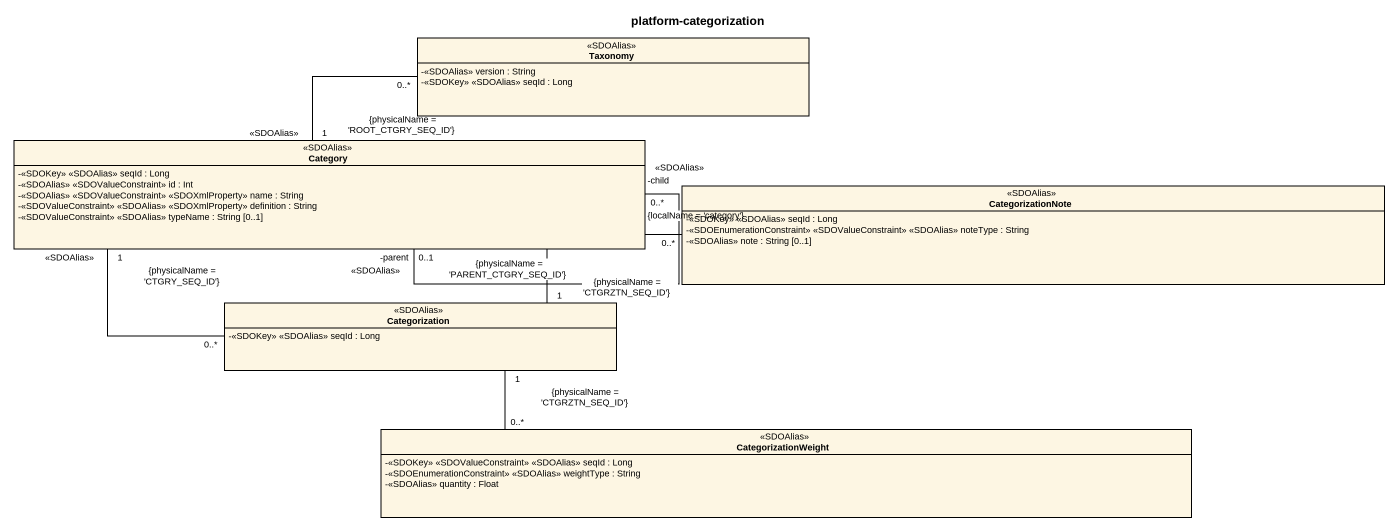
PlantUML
@startuml
title platform-categorization
hide circle
hide empty members
skinparam classAttributeIconSize 0
class Taxonomy <<SDOAlias>> {
  -<<SDOAlias>> version : String
  -<<SDOKey>> <<SDOAlias>> seqId : Long
}
class Category <<SDOAlias>> {
  -<<SDOKey>> <<SDOAlias>> seqId : Long
  -<<SDOAlias>> <<SDOValueConstraint>> id : Int
  -<<SDOAlias>> <<SDOValueConstraint>> <<SDOXmlProperty>> name : String
  -<<SDOValueConstraint>> <<SDOAlias>> <<SDOXmlProperty>> definition : String
  -<<SDOValueConstraint>> <<SDOAlias>> typeName : String [0..1]
}
class CategorizationNote <<SDOAlias>> {
  -<<SDOKey>> <<SDOAlias>> seqId : Long
  -<<SDOEnumerationConstraint>> <<SDOValueConstraint>> <<SDOAlias>> noteType : String
  -<<SDOAlias>> note : String [0..1]
}
class Categorization <<SDOAlias>> {
  -<<SDOKey>> <<SDOAlias>> seqId : Long
}
class CategorizationWeight <<SDOAlias>> {
  -<<SDOKey>> <<SDOValueConstraint>> <<SDOAlias>> seqId : Long
  -<<SDOEnumerationConstraint>> <<SDOAlias>> weightType : String
  -<<SDOAlias>> quantity : Float
}
Taxonomy "0..*" -left- "1\n<<SDOAlias>>\n{physicalName = 'ROOT_CTGRY_SEQ_ID'}" Category
Category "-parent\n0..1\n<<SDOAlias>>\n{physicalName = 'PARENT_CTGRY_SEQ_ID'}" -- "-child\n0..*\n<<SDOAlias>>\n{localName = 'category'}" Category
CategorizationNote "0..*" -left- "1\n{physicalName = 'CTGRZTN_SEQ_ID'}" Categorization
Categorization "0..*" -up- "1\n<<SDOAlias>>\n{physicalName = 'CTGRY_SEQ_ID'}" Category
Categorization "1\n{physicalName = 'CTGRZTN_SEQ_ID'}" -right- "0..*" CategorizationWeight
@enduml
